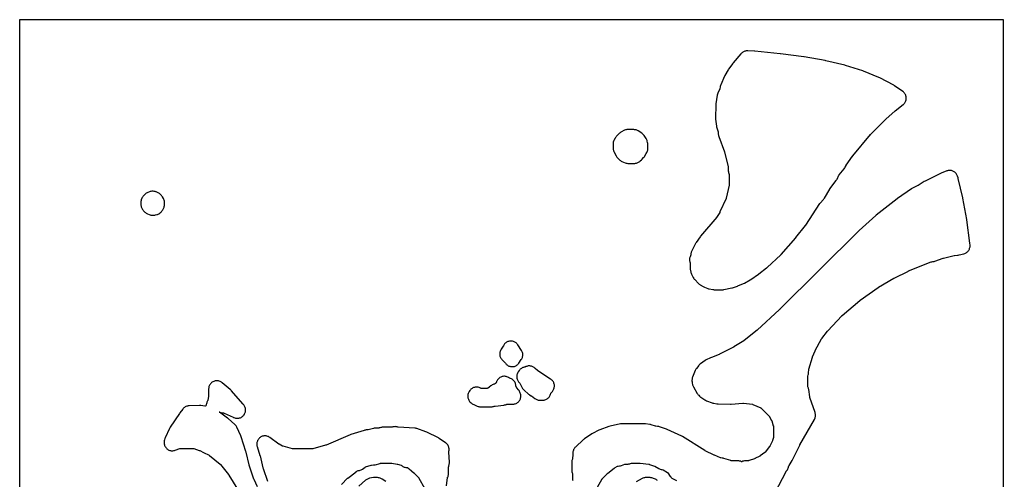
# Model space of a CAD drawing. Header units: millimetres. Extents: x 0 to 300, y 0 to 300.
# Drawn here: x 0 to 300, y 159.4 to 300 of the extents above; entities that cross this region are included whole.
import ezdxf

# ---------------------------------------------------------------- set-up
doc = ezdxf.new("R2010")
doc.units = ezdxf.units.MM
doc.layers.add('CUT', color=7, linetype='CONTINUOUS')

msp = doc.modelspace()

# ---------------------------------------------------------------- linework, layer by layer
at = {"layer": 'CUT'}
for points in [[(299.9954, 0.0614), (299.9926, 0.0029), (299.9341, 0), (0.0614, 0), (0.0029, 0.0029), (0, 0.0614), (0, 299.9386), (0.0029, 299.9971), (0.0614, 300), (299.9341, 300), (299.9926, 299.9971), (299.9954, 299.9386)], [(204.5517, 223.5368), (204.7056, 222.8993), (204.7921, 222.6159), (204.9115, 222.3447), (205.4515, 221.2923), (205.5769, 221.0754), (205.7234, 220.8722), (205.8894, 220.6846), (207.0656, 219.4832), (207.2255, 219.3336), (207.3979, 219.1985), (207.5815, 219.0791), (208.4856, 218.5456), (208.666, 218.4488), (208.8538, 218.3672), (209.866, 217.9755), (210.0897, 217.9008), (210.3194, 217.8476), (211.4058, 217.6493), (211.6234, 217.6194), (211.8428, 217.6087), (214.2564, 217.5973), (214.5158, 217.6095), (214.7725, 217.6486), (217.1496, 218.1381), (217.4349, 218.2147), (218.8879, 218.6983), (219.0715, 218.7675), (220.7782, 219.4887), (221.0565, 219.6273), (222.8078, 220.6399), (222.9483, 220.7275), (225.3064, 222.308), (225.4604, 222.4199), (227.8185, 224.2753), (227.9666, 224.4015), (232.0923, 228.203), (232.2781, 228.3934), (236.6781, 233.4121), (236.757, 233.5066), (239.6479, 237.1513), (239.7883, 237.347), (244.0281, 243.9009), (244.0308, 243.9049), (244.0752, 243.9638), (244.0861, 243.9765), (245.1337, 245.1544), (245.2841, 245.3407), (245.4159, 245.5406), (247.0438, 248.2855), (247.0787, 248.3408), (247.1165, 248.394), (249.0386, 250.9493), (249.167, 251.1373), (249.2778, 251.3362), (249.8669, 252.5172), (249.8767, 252.5355), (249.9252, 252.6108), (249.9379, 252.6272), (251.4903, 254.5333), (251.6551, 254.7605), (251.7933, 255.0048), (252.0619, 255.5484), (252.0641, 255.5528), (252.1027, 255.6181), (252.1123, 255.6324), (254.0447, 258.3625), (254.0716, 258.399), (254.0998, 258.4344), (259.5057, 264.9592), (259.5414, 265.0003), (259.579, 265.0399), (264.2464, 269.7265), (264.2714, 269.7509), (264.2971, 269.7745), (266.8953, 272.0945), (266.9264, 272.1214), (266.9584, 272.1471), (269.432, 274.0671), (269.6196, 274.2282), (269.7903, 274.407), (269.9426, 274.6018), (270.0749, 274.8107), (270.1859, 275.0316), (270.2745, 275.2625), (270.3399, 275.5009), (270.3814, 275.7446), (270.3986, 275.9913), (270.3914, 276.2384), (270.3598, 276.4837), (270.3041, 276.7246), (270.2249, 276.9588), (270.123, 277.184), (269.9993, 277.3981), (269.8551, 277.5989), (269.6917, 277.7845), (269.5109, 277.9531), (269.3142, 278.103), (266.7952, 279.8325), (266.5556, 279.978), (262.2905, 282.2502), (262.0649, 282.3563), (257.3251, 284.3031), (257.1256, 284.3754), (251.8408, 286.0382), (251.6705, 286.0852), (245.8132, 287.4824), (245.6721, 287.5118), (239.2173, 288.663), (239.1029, 288.6807), (232.0273, 289.607), (231.9363, 289.6172), (224.2172, 290.3414), (224.1461, 290.3471), (222.0597, 290.4829), (221.8265, 290.4872), (221.5939, 290.4697), (221.3639, 290.4306), (221.1386, 290.3703), (220.9199, 290.2892), (220.7097, 290.1881), (220.5098, 290.0678), (220.3221, 289.9294), (220.148, 289.7742), (219.9891, 289.6034), (217.6336, 286.8206), (217.5123, 286.6653), (216.2146, 284.8614), (216.0808, 284.6546), (215.0922, 282.9482), (214.9772, 282.7245), (213.8008, 280.1214), (213.7083, 279.8856), (213.6402, 279.6415), (213.5971, 279.3919), (213.5542, 279.0373), (213.5516, 279.0195), (213.5434, 278.9819), (213.5316, 278.9452), (213.5249, 278.9286), (212.9256, 277.5354), (212.8228, 277.2499), (212.7554, 276.9541), (212.3175, 274.298), (212.2943, 274.1151), (212.2845, 273.931), (212.2222, 270.0052), (212.2386, 269.6776), (212.4907, 267.5021), (212.5298, 267.2651), (212.5915, 267.0329), (212.992, 265.7725), (212.9981, 265.751), (213.0162, 265.6562), (213.0184, 265.634), (213.0567, 265.0863), (213.0839, 264.8536), (213.1328, 264.6245), (213.2029, 264.401), (214.9247, 259.6969), (214.945, 259.6365), (214.9621, 259.575), (216.0461, 255.2192), (216.0504, 255.1998), (216.0622, 255.1151), (216.0634, 255.0953), (216.1038, 253.8764), (216.128, 253.603), (216.1819, 253.3339), (216.265, 253.0724), (216.3244, 252.9159), (216.3301, 252.8999), (216.3399, 252.8647), (216.3432, 252.8287), (216.3436, 252.8115), (216.3471, 249.6031), (216.3466, 249.5835), (216.338, 249.4996), (216.3345, 249.4803), (215.515, 245.5747), (215.51, 245.554), (215.4811, 245.4668), (215.4728, 245.4472), (213.562, 241.3171), (213.5301, 241.2533), (213.4945, 241.1915), (212.6981, 239.9015), (212.6498, 239.8292), (212.5963, 239.7606), (207.6625, 233.8922), (207.5547, 233.7545), (206.2911, 232.0182), (206.1774, 231.8477), (206.078, 231.6684), (204.9809, 229.4821), (204.8899, 229.2786), (204.8174, 229.0678), (204.7639, 228.8513), (204.73, 228.6309), (204.7056, 228.4063), (204.7024, 228.3836), (204.6797, 228.2872), (204.6725, 228.2654), (204.455, 227.6746), (204.3804, 227.4356), (204.3301, 227.1904), (204.3045, 226.9413), (204.304, 226.6909), (204.3285, 226.4418), (204.3779, 226.1963), (204.4258, 226.0074), (204.4304, 225.9866), (204.4428, 225.8953), (204.4439, 225.874), (204.4825, 224.0701), (204.5027, 223.8016)], [(180.9553, 261.9694), (180.961, 260.8537), (180.9728, 260.6239), (181.0056, 260.3961), (181.0593, 260.1723), (181.1333, 259.9544), (181.227, 259.7443), (181.8728, 258.459), (182.0049, 258.2276), (182.1609, 258.0117), (182.3389, 257.8135), (182.8526, 257.2998), (183.0315, 257.1375), (183.2252, 256.9931), (183.4319, 256.8682), (183.6497, 256.7637), (184.6932, 256.3241), (184.9312, 256.2377), (185.1767, 256.1759), (185.4272, 256.1392), (185.6802, 256.128), (187.397, 256.1392), (187.6274, 256.1513), (187.8556, 256.1846), (188.0799, 256.2389), (188.2981, 256.3135), (188.5086, 256.408), (188.7381, 256.524), (188.931, 256.6325), (189.1135, 256.7576), (189.2842, 256.8983), (189.6543, 257.2319), (189.8215, 257.3976), (190.2915, 257.9093), (190.4439, 258.0919), (190.5782, 258.2881), (191.1189, 259.1648), (191.2586, 259.4245), (191.3668, 259.6989), (191.4643, 259.9965), (191.526, 260.2194), (191.5669, 260.447), (191.5866, 260.6774), (191.5983, 260.9774), (191.5997, 261.1223), (191.5838, 261.9598), (191.5639, 262.2303), (191.5148, 262.4971), (191.41, 262.9328), (191.3459, 263.1537), (191.2619, 263.3677), (191.1585, 263.5732), (191.0367, 263.7682), (190.4187, 264.6634), (190.2691, 264.8586), (190.1012, 265.0383), (189.9163, 265.2006), (189.7165, 265.3439), (188.6336, 266.0424), (188.4289, 266.1611), (188.2139, 266.2599), (187.9906, 266.3379), (187.7608, 266.3945), (187.5268, 266.4291), (187.2905, 266.4415), (185.4171, 266.4505), (185.1805, 266.4404), (184.946, 266.408), (184.7156, 266.3536), (184.4914, 266.2776), (184.2754, 266.1808), (183.5352, 265.8058), (183.3039, 265.6728), (183.0882, 265.5158), (182.8904, 265.3368), (182.0576, 264.4978), (181.8809, 264.2998), (181.7262, 264.0842), (181.5953, 263.8534), (181.2186, 263.0991), (181.1239, 262.885), (181.0497, 262.663), (180.9966, 262.4351), (180.965, 262.2032)], [(37.2697, 242.4903), (37.3706, 242.2712), (37.4923, 242.0627), (37.6335, 241.867), (37.7929, 241.6858), (38.1612, 241.3057), (38.3502, 241.1299), (38.5564, 240.9744), (38.7774, 240.8411), (39.0111, 240.7312), (39.5382, 240.5159), (39.764, 240.436), (39.9965, 240.3782), (40.2334, 240.3428), (40.4726, 240.3303), (40.7759, 240.3289), (40.9859, 240.3369), (41.1944, 240.3624), (41.4001, 240.4053), (41.8021, 240.507), (42.0413, 240.5804), (42.272, 240.6774), (42.4918, 240.797), (42.6985, 240.9379), (42.8875, 241.0811), (43.0642, 241.2282), (43.2266, 241.391), (43.3734, 241.568), (43.5033, 241.7577), (43.6153, 241.9585), (43.9369, 242.6038), (44.0298, 242.8139), (44.103, 243.0316), (44.156, 243.2551), (44.1882, 243.4825), (44.1994, 243.712), (44.2006, 244.1368), (44.1869, 244.4051), (44.1445, 244.6703), (44.0739, 244.9295), (43.9759, 245.1796), (43.8516, 245.4178), (43.5166, 245.9835), (43.4012, 246.1608), (43.2712, 246.3277), (43.1275, 246.483), (42.9871, 246.6226), (42.8064, 246.7854), (42.6108, 246.9299), (42.2579, 247.1649), (42.0701, 247.2784), (41.8731, 247.375), (41.6684, 247.4539), (41.5248, 247.5021), (41.2759, 247.5717), (41.0212, 247.6151), (40.7634, 247.6321), (40.5059, 247.6357), (40.2616, 247.6271), (40.0193, 247.5947), (39.7814, 247.5389), (39.55, 247.4601), (39.074, 247.2714), (38.8447, 247.1668), (38.627, 247.0397), (38.4233, 246.8913), (38.2355, 246.7232), (37.8398, 246.3312), (37.6695, 246.1444), (37.5189, 245.9414), (37.3895, 245.7242), (37.2828, 245.4951), (37.0882, 245.0154), (37.0064, 244.7813), (36.9483, 244.5401), (36.9144, 244.2945), (36.9049, 244.0466), (36.9072, 243.8454), (36.9207, 243.6135), (36.9557, 243.3838), (37.0118, 243.1583), (37.0886, 242.9391)], [(146.4098, 198.3297), (146.3913, 198.088), (146.3963, 197.8456), (146.4247, 197.6048), (146.4764, 197.3679), (146.5507, 197.1371), (146.647, 196.9146), (146.7645, 196.7025), (146.9019, 196.5028), (147.0581, 196.3173), (147.2314, 196.1478), (147.269, 196.1176), (147.2689, 196.1174), (147.3767, 196.0239), (147.3885, 196.0123), (147.9774, 195.4063), (147.989, 195.3938), (148.0337, 195.3392), (148.0436, 195.3254), (148.118, 195.2165), (148.2631, 195.0248), (148.426, 194.8479), (148.6051, 194.6875), (148.7988, 194.545), (149.0053, 194.4218), (149.2227, 194.319), (149.4489, 194.2375), (149.6819, 194.1782), (149.9196, 194.1415), (150.1596, 194.1278), (150.3999, 194.1373), (150.6381, 194.1698), (150.8722, 194.225), (151.0998, 194.3025), (151.319, 194.4014), (151.5276, 194.521), (151.7238, 194.6601), (151.9057, 194.8173), (152.0716, 194.9913), (152.2201, 195.1805), (152.9947, 196.2715), (153.1289, 196.4821), (153.2415, 196.7051), (153.3313, 196.9382), (153.3973, 197.1791), (153.439, 197.4254), (153.4558, 197.6746), (153.4478, 197.9243), (153.4148, 198.1719), (153.3574, 198.4149), (153.2759, 198.6511), (153.1713, 198.8779), (153.0446, 199.0931), (151.9044, 200.8257), (151.7603, 201.0228), (151.5978, 201.205), (151.4182, 201.3704), (151.2234, 201.5176), (151.0151, 201.645), (150.7954, 201.7515), (150.5664, 201.836), (150.3302, 201.8979), (150.0891, 201.9363), (149.8453, 201.9511), (149.6014, 201.9421), (149.3594, 201.9093), (149.1218, 201.853), (148.8909, 201.7738), (148.6687, 201.6725), (148.4575, 201.55), (148.2593, 201.4075), (148.0759, 201.2463), (147.9091, 201.068), (147.7605, 200.8743), (147.6315, 200.667), (147.5233, 200.4481), (147.5225, 200.4462), (147.5142, 200.4282), (147.474, 200.3565), (147.463, 200.3399), (146.8413, 199.4504), (146.7122, 199.2452), (146.6035, 199.0284), (146.5164, 198.8022), (146.4516, 198.5685)], [(151.5987, 191.3594), (151.584, 191.1057), (151.5951, 190.8517), (151.632, 190.6002), (151.6942, 190.3537), (151.7811, 190.1148), (151.8919, 189.886), (152.0253, 189.6696), (152.18, 189.4679), (152.422, 189.1834), (152.437, 189.1647), (152.4917, 189.082), (152.5031, 189.0609), (153.0118, 188.0428), (153.1242, 187.8416), (153.2547, 187.6516), (153.4021, 187.4745), (153.9032, 186.9257), (154.0314, 186.7953), (154.9676, 185.9098), (155.1446, 185.7574), (155.3351, 185.6222), (155.5373, 185.5054), (156.0413, 185.2448), (156.0579, 185.2357), (156.1237, 185.1933), (156.1389, 185.1819), (157.0919, 184.4307), (157.2832, 184.294), (157.4865, 184.1759), (157.7, 184.0773), (157.9219, 183.9993), (158.1501, 183.9425), (158.3826, 183.9073), (158.6174, 183.8942), (159.4628, 183.8867), (159.714, 183.8971), (159.9629, 183.9327), (160.2069, 183.9931), (160.4437, 184.0777), (160.6707, 184.1857), (160.8858, 184.3159), (161.0867, 184.4671), (161.2713, 184.6376), (161.438, 184.8259), (161.5848, 185.0299), (161.7105, 185.2477), (161.8136, 185.477), (161.8932, 185.7155), (161.9484, 185.9607), (161.9504, 185.9721), (161.954, 185.9902), (161.9638, 186.0266), (161.9862, 186.0569), (161.9982, 186.0709), (162.4517, 186.5777), (162.6031, 186.7643), (162.736, 186.9645), (162.849, 187.1766), (162.9411, 187.3985), (163.0114, 187.6282), (163.0595, 187.8637), (163.0846, 188.1026), (163.0868, 188.3429), (163.0658, 188.5822), (163.022, 188.8185), (162.9556, 189.0494), (162.8675, 189.2729), (162.7582, 189.487), (162.629, 189.6895), (162.4809, 189.8787), (162.3153, 190.0528), (162.1337, 190.2102), (161.9379, 190.3495), (157.9987, 192.8747), (157.9844, 192.8843), (157.9281, 192.9278), (157.9151, 192.9392), (157.2514, 193.5488), (157.099, 193.6888), (156.9148, 193.8424), (156.7168, 193.9776), (156.5067, 194.0933), (156.2864, 194.1882), (156.0581, 194.2617), (155.8238, 194.3129), (155.5857, 194.3414), (155.3459, 194.347), (155.1068, 194.3295), (154.8703, 194.2893), (154.6389, 194.2265), (154.4145, 194.1419), (154.1992, 194.0362), (154.1383, 194.0025), (154.095, 193.9975), (153.8659, 193.9597), (153.6412, 193.9008), (153.4229, 193.8213), (153.213, 193.7219), (153.0132, 193.6034), (152.8253, 193.467), (152.6508, 193.3136), (152.4914, 193.1448), (152.3482, 192.9618), (152.0455, 192.5354), (151.909, 192.3209), (151.7951, 192.0936), (151.7048, 191.856), (151.6391, 191.6104)], [(136.6744, 185.402), (136.6586, 185.15), (136.6683, 184.8976), (136.7034, 184.6475), (136.7636, 184.4023), (136.8482, 184.1643), (136.9564, 183.9361), (137.087, 183.72), (137.2388, 183.5182), (137.4102, 183.3327), (137.6821, 183.0666), (137.8575, 182.9104), (138.0468, 182.7714), (138.2483, 182.6508), (138.4603, 182.5496), (139.565, 182.0844), (139.798, 181.9997), (140.0382, 181.9384), (140.2834, 181.9013), (140.531, 181.8886), (143.877, 181.8831), (144.1017, 181.8928), (144.3247, 181.9227), (144.544, 181.9726), (144.758, 182.0419), (144.8701, 182.0839), (144.875, 182.0856), (144.9231, 182.0994), (144.9485, 182.1043), (144.9715, 182.1073), (147.6468, 182.3924), (147.8914, 182.4308), (148.1309, 182.4932), (148.3631, 182.5789), (148.4828, 182.63), (148.4994, 182.6367), (148.5361, 182.6483), (148.5743, 182.6528), (148.5922, 182.6536), (150.0719, 182.6854), (150.1469, 182.6847), (150.1697, 182.683), (150.4204, 182.6773), (150.6704, 182.6967), (150.9172, 182.7411), (151.1583, 182.81), (151.3912, 182.9027), (151.6138, 183.0182), (151.8236, 183.1555), (152.0186, 183.3131), (152.1969, 183.4894), (152.3566, 183.6827), (152.4961, 183.8911), (152.6141, 184.1123), (152.7093, 184.3443), (152.7808, 184.5846), (152.8278, 184.8309), (152.85, 185.0807), (152.847, 185.3314), (152.8189, 185.5806), (152.766, 185.8257), (152.6888, 186.0642), (152.5881, 186.2939), (152.4478, 186.5747), (152.2968, 186.836), (152.1155, 187.0773), (151.5969, 187.6867), (151.558, 187.7347), (151.5461, 187.7503), (151.479, 187.8471), (151.4245, 187.9451), (151.3799, 188.048), (151.3458, 188.1548), (151.3223, 188.2644), (151.3023, 188.4429), (151.3008, 188.4427), (151.2855, 188.5822), (151.2377, 188.8133), (151.1682, 189.0389), (151.0779, 189.2569), (150.9673, 189.4655), (150.8376, 189.6627), (150.6898, 189.8468), (150.5254, 190.0161), (150.3457, 190.1692), (150.1524, 190.3046), (149.9472, 190.4212), (149.7319, 190.5179), (149.518, 190.5907), (149.4107, 190.6333), (149.3124, 190.6839), (149.1636, 190.7799), (149.1621, 190.7775), (149.056, 190.8459), (148.8382, 190.9578), (148.6106, 191.0479), (148.3752, 191.1153), (148.1343, 191.1593), (147.8903, 191.1796), (147.6454, 191.1759), (147.4022, 191.1482), (147.1627, 191.0969), (146.9295, 191.0224), (146.7046, 190.9255), (146.4904, 190.807), (146.2887, 190.6682), (146.1016, 190.5102), (145.9308, 190.3347), (145.778, 190.1434), (145.6447, 189.938), (145.5321, 189.7206), (145.4658, 189.5546), (145.4655, 189.5548), (145.4009, 189.3927), (145.3511, 189.2958), (145.2923, 189.2041), (145.2249, 189.1186), (145.1496, 189.0398), (145.0671, 188.9687), (144.9782, 188.9058), (144.8836, 188.8517), (144.7843, 188.8069), (144.676, 188.7701), (144.6307, 188.7571), (144.371, 188.6669), (144.1229, 188.5487), (143.8892, 188.4039), (143.6728, 188.2344), (143.2223, 187.8396), (143.1799, 187.8042), (143.1662, 187.7932), (143.0811, 187.731), (142.9909, 187.6766), (142.9755, 187.6682), (142.9264, 187.6429), (142.7381, 187.5509), (142.6865, 187.5272), (142.67, 187.52), (142.5688, 187.4815), (142.4695, 187.4538), (142.3682, 187.4352), (142.2604, 187.4254), (142.2424, 187.4245), (142.1856, 187.4232), (141.1939, 187.4232), (141.1318, 187.4248), (141.1121, 187.4258), (140.9944, 187.4375), (140.8839, 187.4597), (140.7762, 187.4928), (140.6723, 187.5364), (140.552, 187.6016), (140.3344, 187.7063), (140.1078, 187.7895), (139.8742, 187.8505), (139.6358, 187.8886), (139.3948, 187.9036), (139.1536, 187.8952), (138.9142, 187.8636), (138.679, 187.8091), (138.4502, 187.7322), (138.2299, 187.6335), (138.0201, 187.514), (137.8228, 187.3749), (137.6398, 187.2174), (137.4729, 187.0429), (137.3236, 186.8532), (137.1215, 186.5691), (136.9857, 186.3562), (136.872, 186.1307), (136.7817, 185.8949), (136.7156, 185.6512)]]:
    msp.add_lwpolyline(points, close=True, dxfattribs=at)
for points in [[(230.4053, 155.6857), (233.7546, 162.1554), (233.7628, 162.1704), (233.8023, 162.2323), (233.8125, 162.2461), (233.9729, 162.4534), (234.1258, 162.6745), (234.2541, 162.9108), (234.3562, 163.1595), (234.5915, 163.8333), (234.5984, 163.8515), (234.634, 163.9273), (234.6436, 163.9441), (235.5685, 165.4793), (235.6673, 165.6598), (237.9186, 170.2045), (237.9351, 170.2364), (237.9525, 170.2679), (242.3995, 178.0318), (242.5073, 178.2426), (242.5947, 178.4626), (242.6609, 178.6899), (242.7052, 178.9224), (242.7274, 179.1581), (242.7272, 179.3948), (242.7047, 179.6305), (242.6599, 179.8629), (242.5933, 180.0901), (240.9807, 184.7619), (240.975, 184.7798), (240.9563, 184.859), (240.9534, 184.8777), (240.6522, 187.1471), (240.6158, 187.3541), (240.5622, 187.5573), (240.4917, 187.7552), (240.4088, 187.9603), (240.4025, 187.977), (240.3916, 188.0135), (240.3878, 188.0515), (240.3873, 188.0692), (240.3709, 191.0938), (240.3712, 191.1126), (240.375, 191.1527), (240.3828, 191.1922), (240.3878, 191.2102), (240.5198, 191.6471), (240.5733, 191.8561), (240.6086, 192.069), (240.6253, 192.2841), (240.6605, 193.2985), (240.6608, 193.3039), (240.6668, 193.3555), (240.6724, 193.3817), (240.6789, 193.4049), (241.7821, 197.0188), (241.8015, 197.0771), (241.824, 197.1343), (242.6001, 198.973), (242.6241, 199.0263), (242.6508, 199.0783), (244.5701, 202.6126), (244.5725, 202.6168), (244.6117, 202.6782), (244.6215, 202.6916), (246.3676, 204.9955), (246.4059, 205.0433), (246.4465, 205.0891), (250.7266, 209.6719), (250.7764, 209.7221), (250.829, 209.7692), (256.2266, 214.3244), (256.2674, 214.3573), (256.3096, 214.3884), (261.8641, 218.2955), (261.9043, 218.3225), (261.9456, 218.3479), (266.6432, 221.1115), (266.6785, 221.1314), (266.7144, 221.1502), (271.0248, 223.3061), (271.0698, 223.3274), (271.1157, 223.3468), (278.0358, 226.1129), (278.0525, 226.1192), (278.0893, 226.13), (278.127, 226.1372), (278.1448, 226.1394), (278.4793, 226.1714), (278.685, 226.1998), (278.8876, 226.2451), (279.0858, 226.3071), (281.633, 227.2217), (281.69, 227.2406), (281.7478, 227.2565), (285.0186, 228.0709), (285.0368, 228.0749), (285.1164, 228.0866), (285.135, 228.0879), (285.987, 228.1271), (286.246, 228.1525), (286.5009, 228.2047), (287.9763, 228.5881), (288.2164, 228.6636), (288.4477, 228.7628), (288.6679, 228.8848), (288.8746, 229.0283), (289.0659, 229.1919), (289.2398, 229.3739), (289.3945, 229.5725), (289.5285, 229.7856), (289.6403, 230.0111), (289.7289, 230.2467), (289.7934, 230.49), (289.8331, 230.7385), (289.8475, 230.9898), (289.8367, 231.2413), (289.7874, 231.7661), (289.7772, 231.8572), (288.8481, 238.9502), (288.8304, 239.0646), (287.682, 245.5018), (287.6525, 245.6431), (286.2482, 251.5265), (286.2011, 251.6968), (286.0246, 252.2574), (285.9421, 252.4816), (285.8385, 252.6968), (285.7149, 252.9012), (285.5724, 253.0928), (285.4122, 253.27), (285.2358, 253.4311), (285.0449, 253.5746), (284.8411, 253.6992), (284.6263, 253.8039), (284.4026, 253.8875), (284.1719, 253.9494), (283.9364, 253.989), (283.6981, 254.006), (283.4593, 254.0001), (283.2222, 253.9715), (282.9888, 253.9204), (282.7615, 253.8472), (281.0404, 253.2012), (280.7996, 253.096), (276.1149, 250.7501), (275.8721, 250.611), (274.0487, 249.4262), (273.9864, 249.3883), (273.9218, 249.3544), (272.2795, 248.5533), (272.1149, 248.4652), (271.9574, 248.3652), (267.6986, 245.4317), (267.5725, 245.3388), (261.2331, 240.3592), (261.1004, 240.2473), (256.0034, 235.6371), (255.9189, 235.557), (231.8128, 211.6213), (231.8019, 211.6107), (231.7783, 211.5883), (224.9566, 205.2987), (224.9226, 205.2686), (224.8876, 205.2398), (220.9337, 202.1154), (220.8861, 202.0796), (220.8367, 202.0463), (217.8497, 200.1367), (217.7964, 200.1045), (217.7415, 200.0752), (213.4171, 197.9091), (213.3623, 197.8834), (213.3063, 197.8605), (210.9552, 196.9679), (210.7169, 196.8629), (209.3501, 196.1737), (209.0569, 195.9999), (207.636, 195.0204), (207.4374, 194.8684), (207.255, 194.6972), (207.0906, 194.5087), (206.3779, 193.6036), (206.2371, 193.4057), (206.1162, 193.1952), (206.0163, 192.9739), (205.2111, 190.9318), (205.1358, 190.7113), (205.0814, 190.4849), (205.0483, 190.2543), (205.0368, 190.0217), (205.0361, 189.766), (205.0538, 189.4627), (205.108, 189.1637), (205.2459, 188.6017), (205.3117, 188.3785), (205.3981, 188.1624), (205.5041, 187.9553), (206.6577, 185.9394), (206.7852, 185.7393), (206.9312, 185.5521), (207.0942, 185.3796), (207.3815, 185.1031), (207.5456, 184.9585), (207.7217, 184.8288), (208.9556, 184.0006), (209.2039, 183.854), (209.4674, 183.7369), (211.2425, 183.0681), (211.4499, 183.0001), (211.6624, 182.9505), (212.5753, 182.779), (212.7891, 182.7483), (213.0049, 182.7362), (216.7961, 182.6877), (217.0272, 182.6954), (220.5973, 182.9807), (220.616, 182.9817), (220.6966, 182.9802), (220.7152, 182.9784), (223.4585, 182.6507), (223.4772, 182.648), (223.5167, 182.6392), (223.5552, 182.6265), (223.5726, 182.6192), (226.0146, 181.5294), (226.0299, 181.5221), (226.0617, 181.5043), (226.0895, 181.4814), (226.1019, 181.4696), (228.6387, 178.9585), (228.6518, 178.9449), (228.6777, 178.9136), (228.7002, 178.8798), (228.7095, 178.8634), (229.3096, 177.7359), (229.3175, 177.7202), (229.3467, 177.6504), (229.3523, 177.6338), (229.847, 176.0504), (229.852, 176.0327), (229.8601, 175.994), (229.8643, 175.9547), (229.8649, 175.9363), (229.896, 172.6103), (229.8957, 172.5933), (229.8927, 172.5566), (229.8864, 172.5202), (229.8825, 172.5042), (229.6282, 171.5582), (229.6229, 171.5402), (229.594, 171.4642), (229.5861, 171.4471), (228.7977, 169.8669), (228.7882, 169.849), (228.7409, 169.7753), (228.7286, 169.7592), (227.3641, 168.0666), (227.3495, 168.0497), (227.2804, 167.9822), (227.263, 167.9681), (225.8325, 166.8714), (225.818, 166.8609), (225.7526, 166.82), (225.7368, 166.8116), (224.2416, 166.0633), (224.1652, 166.0284), (224.0866, 165.999), (222.4797, 165.4611), (222.4634, 165.456), (222.4273, 165.4475), (222.3903, 165.4423), (222.3738, 165.4411), (221.2728, 165.3874), (221.0301, 165.3637), (220.7909, 165.3164), (220.5574, 165.2461), (220.2473, 165.1359), (220.2304, 165.1304), (220.1937, 165.1211), (220.1568, 165.1298), (220.1399, 165.135), (219.8038, 165.2483), (219.5641, 165.316), (219.3188, 165.3595), (219.0703, 165.3784), (216.9613, 165.4334), (216.9435, 165.4343), (216.9054, 165.4389), (216.8678, 165.4471), (216.8507, 165.4522), (214.7738, 166.1198), (214.5329, 166.1842), (214.2868, 166.2243), (213.8333, 166.275), (213.8154, 166.2775), (213.7773, 166.2855), (213.7402, 166.2971), (213.7234, 166.3038), (211.8639, 167.09), (211.8275, 167.1062), (211.7916, 167.1235), (209.0859, 168.4874), (209.0387, 168.5126), (208.9926, 168.5399), (202.1972, 172.7694), (201.9402, 172.9092), (197.5094, 174.9933), (197.2322, 175.104), (195.1601, 175.7911), (194.9474, 175.8514), (194.7302, 175.8926), (194.5101, 175.9144), (194.0109, 175.9418), (194.0058, 175.9422), (193.9568, 175.9488), (193.9318, 175.9544), (193.9097, 175.9608), (192.57, 176.3812), (192.3623, 176.4367), (192.1506, 176.4742), (190.8465, 176.6475), (190.5274, 176.6692), (183.8228, 176.6965), (183.5491, 176.6826), (183.2785, 176.6388), (180.0418, 175.9309), (179.7227, 175.8385), (176.9431, 174.8291), (176.6786, 174.7155), (174.7501, 173.7515), (174.4675, 173.5863), (172.2775, 172.1054), (172.1255, 171.9941), (171.9823, 171.8716), (169.5123, 169.5919), (169.3454, 169.4225), (169.1953, 169.2379), (169.0635, 169.04), (168.951, 168.8303), (168.859, 168.611), (168.7883, 168.3839), (168.7395, 168.1511), (168.713, 167.9147), (168.7091, 167.6769), (168.7278, 167.4398), (168.7378, 167.3826), (168.749, 167.2943), (168.7451, 167.2349), (168.614, 166.0877), (168.6115, 166.0695), (168.6037, 166.0323), (168.5924, 165.9959), (168.586, 165.9793), (168.5674, 165.9341), (168.4848, 165.702), (168.4255, 165.4628), (168.39, 165.2189), (168.3787, 164.9727), (168.3806, 164.4162), (168.3872, 162.4794), (168.3995, 162.2403), (168.4346, 162.0034), (168.4921, 161.771), (168.5717, 161.5452), (168.5877, 161.506), (168.5999, 161.4684), (168.6046, 161.4292), (168.6055, 161.41), (168.648, 159.608), (168.6626, 159.3906)], [(72.5783, 157.4782), (71.4821, 159.6776), (71.4465, 159.7557), (71.4165, 159.8362), (70.0022, 164.0764), (69.9867, 164.1264), (69.9734, 164.177), (69.0352, 168.0705), (68.991, 168.2303), (67.5938, 172.7023), (67.4767, 173.0061), (66.2521, 175.6545), (66.1317, 175.883), (65.9884, 176.0979), (65.8236, 176.2969), (65.6392, 176.4778), (63.617, 178.2664), (63.402, 178.4365), (60.9069, 180.1971), (60.8665, 180.2287), (60.9176, 180.224), (61.997, 180.0704), (62.0554, 180.0606), (62.0739, 180.0571), (62.1837, 180.0307), (62.2905, 179.994), (62.3079, 179.9871), (62.3624, 179.9639), (65.1043, 178.7207), (65.1574, 178.6951), (65.2266, 178.6597), (65.2275, 178.6615), (65.3647, 178.5918), (65.5974, 178.5014), (65.8379, 178.4348), (66.0838, 178.3924), (66.3328, 178.3748), (66.5823, 178.3821), (66.8298, 178.4142), (67.0728, 178.4709), (67.309, 178.5515), (67.536, 178.6552), (67.7515, 178.7811), (67.9534, 178.9278), (68.1397, 179.0939), (68.3084, 179.2778), (68.458, 179.4776), (68.587, 179.6913), (68.6939, 179.9167), (68.7779, 180.1518), (68.838, 180.394), (68.8737, 180.641), (68.8845, 180.8904), (68.8705, 181.1395), (68.8316, 181.3861), (68.7684, 181.6275), (68.6814, 181.8614), (68.5715, 182.0855), (68.4399, 182.2976), (68.3155, 182.4772), (68.1494, 182.6912), (64.5252, 186.8733), (64.3857, 187.0216), (64.2347, 187.158), (61.7287, 189.2427), (61.5321, 189.3905), (61.3218, 189.5183), (61.1, 189.6249), (60.8688, 189.7091), (60.6305, 189.7701), (60.3873, 189.8075), (60.1416, 189.8207), (59.8958, 189.8098), (59.6522, 189.7747), (59.4133, 189.7159), (59.1814, 189.6338), (58.9586, 189.5294), (58.7471, 189.4035), (58.5491, 189.2575), (58.3664, 189.0928), (58.2007, 188.9108), (58.0538, 188.7135), (57.9269, 188.5026), (57.8214, 188.2804), (57.7383, 188.0488), (57.6783, 187.8102), (57.6421, 187.5668), (57.6299, 187.321), (57.6297, 185.2355), (57.6292, 185.2161), (57.6206, 185.133), (57.6171, 185.114), (57.3461, 183.8165), (57.3413, 183.7964), (57.3136, 183.7117), (57.3056, 183.6926), (57.1257, 183.2959), (57.0341, 183.0637), (56.9661, 182.8236), (56.9223, 182.5779), (56.9047, 182.3462), (56.746, 182.2253), (56.5667, 182.0583), (56.5575, 182.0489), (56.4975, 182.0544), (55.2555, 182.2311), (55.0436, 182.2521), (54.8306, 182.255), (51.6571, 182.1627), (51.4151, 182.1439), (51.1761, 182.1017), (50.9424, 182.0365), (50.716, 181.949), (50.4992, 181.84), (50.294, 181.7104), (50.1024, 181.5616), (50.0759, 181.5388), (49.8927, 181.365), (49.728, 181.1735), (48.8249, 180.0094), (48.7221, 179.8668), (45.9015, 175.6493), (45.7955, 175.4759), (45.7039, 175.2945), (44.4066, 172.442), (44.3105, 172.1973), (44.1644, 171.7586), (44.0981, 171.5213), (44.0555, 171.2785), (44.037, 171.0328), (44.0428, 170.7864), (44.0729, 170.5418), (44.1268, 170.3013), (44.2042, 170.0673), (44.3043, 169.8421), (44.426, 169.6278), (44.5682, 169.4266), (44.7296, 169.2403), (44.9085, 169.0708), (45.1033, 168.9198), (45.3119, 168.7887), (45.5325, 168.6787), (45.7628, 168.591), (46.0007, 168.5264), (46.2437, 168.4856), (46.4896, 168.4688), (46.7359, 168.4764), (46.9803, 168.5081), (47.2204, 168.5638), (47.4538, 168.6429), (48.8215, 169.1826), (48.8394, 169.1891), (48.8771, 169.2), (48.9161, 169.2034), (48.9351, 169.2037), (52.9596, 169.1698), (52.9801, 169.1691), (53.0223, 169.1643), (53.0637, 169.1553), (53.0833, 169.1493), (54.783, 168.5877), (54.8668, 168.5566), (54.948, 168.5194), (56.0481, 167.9671), (56.049, 167.9667), (57.7507, 167.1124), (57.7695, 167.1023), (57.8436, 167.0545), (57.8606, 167.0415), (61.1195, 164.4063), (61.1357, 164.3925), (61.198, 164.3299), (61.2118, 164.3137), (63.7234, 161.1832), (63.7716, 161.1189), (63.8155, 161.0515), (66.4302, 156.7355)], [(130.1844, 157.783), (130.5057, 160.2718), (130.5085, 160.29), (130.5169, 160.3271), (130.5286, 160.3633), (130.5355, 160.3804), (130.5496, 160.4132), (130.6347, 160.6401), (130.6973, 160.8742), (130.737, 161.1133), (130.7534, 161.355), (130.791, 163.3192), (130.7918, 163.3388), (130.8014, 163.4197), (130.8052, 163.439), (130.8667, 163.7175), (130.9846, 164.2522), (131.0239, 164.4796), (131.042, 164.7096), (131.0389, 164.9404), (130.8544, 168.0186), (130.8538, 168.081), (130.8682, 168.1285), (130.9273, 168.3659), (130.9629, 168.6079), (130.9747, 168.8522), (130.9626, 169.0964), (130.9267, 169.3384), (130.8673, 169.5756), (130.785, 169.8059), (130.6806, 170.0271), (130.5551, 170.237), (130.4097, 170.4337), (130.2457, 170.6152), (130.0648, 170.7798), (129.8687, 170.9259), (127.9658, 172.2041), (127.6914, 172.3641), (124.1491, 174.1384), (123.8691, 174.2579), (121.1615, 175.2233), (120.9357, 175.2919), (120.7044, 175.339), (120.4698, 175.3641), (115.4518, 175.6615), (115.4312, 175.6633), (115.3435, 175.6782), (115.3236, 175.6833), (115.1669, 175.7281), (114.9403, 175.7816), (114.7096, 175.8139), (114.477, 175.8245), (114.2444, 175.8134), (114.0138, 175.7807), (113.7873, 175.7267), (113.615, 175.677), (113.599, 175.6728), (113.5636, 175.6659), (113.5277, 175.6622), (113.5116, 175.6616), (110.5933, 175.6186), (110.3566, 175.6039), (110.1223, 175.5668), (109.8926, 175.5076), (109.6696, 175.427), (109.6448, 175.4167), (109.6292, 175.4106), (109.5948, 175.3997), (109.5595, 175.3952), (109.5425, 175.3942), (108.4391, 175.3525), (108.1639, 175.3268), (107.8932, 175.2709), (106.3084, 174.8509), (106.2896, 174.8464), (106.207, 174.8334), (106.1877, 174.8319), (105.6895, 174.8054), (105.4829, 174.7858), (105.2787, 174.7491), (105.0781, 174.6956), (101.0295, 173.4332), (100.788, 173.344), (93.4411, 170.192), (93.3676, 170.1634), (93.2924, 170.1396), (89.4057, 169.0518), (89.3893, 169.0476), (89.3531, 169.041), (89.3164, 169.0376), (89.2999, 169.0372), (83.286, 169.0297), (83.2684, 169.0301), (83.2307, 169.0336), (83.1935, 169.0406), (83.1764, 169.0451), (80.3099, 169.8687), (80.2933, 169.8739), (80.2234, 169.9012), (80.2076, 169.9086), (79.1305, 170.4485), (79.1258, 170.451), (79.0561, 170.4932), (79.0409, 170.5038), (76.2929, 172.5221), (76.092, 172.6552), (75.8793, 172.7684), (75.6566, 172.8605), (75.4261, 172.9308), (75.1899, 172.9786), (74.9502, 173.0034), (74.7093, 173.005), (74.4693, 172.9834), (74.2325, 172.9388), (74.001, 172.8716), (73.7772, 172.7825), (73.5629, 172.6722), (73.3603, 172.5418), (73.1711, 172.3925), (72.9973, 172.2256), (72.8402, 172.0428), (72.7016, 171.8458), (72.5825, 171.6363), (72.4842, 171.4163), (72.4074, 171.1878), (72.3531, 170.9531), (72.3216, 170.7142), (72.3132, 170.4733), (72.3281, 170.2328), (72.3661, 169.9949), (72.4268, 169.7616), (73.2767, 167.041), (73.2885, 167.0013), (73.2975, 166.9686), (73.3079, 166.9284), (74.1875, 163.2781), (74.2464, 163.0728), (75.5375, 159.2018)], [(98.1803, 158.1887), (100.0015, 160.0747), (100.0048, 160.078), (100.0584, 160.1262), (100.0712, 160.1364), (102.5758, 162.0545), (102.5907, 162.0654), (102.6582, 162.1073), (102.6746, 162.1158), (103.2484, 162.3985), (103.2533, 162.4008), (103.2985, 162.4186), (103.3268, 162.4243), (103.351, 162.4277), (103.3954, 162.4326), (103.6441, 162.4732), (103.8874, 162.5387), (104.1229, 162.6282), (104.3481, 162.7411), (104.5609, 162.876), (105.4021, 163.4709), (105.4173, 163.4811), (105.4516, 163.5007), (105.4877, 163.5168), (105.5049, 163.523), (107.1497, 164.0729), (107.1549, 164.0745), (107.2048, 164.0868), (107.2312, 164.0908), (107.255, 164.0929), (107.89, 164.1329), (108.1321, 164.1601), (108.3704, 164.2107), (109.9325, 164.6229), (109.9375, 164.6241), (109.9862, 164.6329), (110.0116, 164.6353), (110.0346, 164.636), (113.4118, 164.6657), (113.4289, 164.6655), (113.5024, 164.6595), (113.5193, 164.6569), (115.1313, 164.3756), (115.1747, 164.3672), (115.2177, 164.3572), (116.2975, 164.0851), (116.3121, 164.081), (116.3521, 164.0667), (116.4245, 164.0031), (116.4603, 163.9687), (116.6485, 163.8198), (116.8502, 163.6896), (117.0634, 163.5793), (117.2863, 163.49), (117.5166, 163.4225), (117.7524, 163.3774), (117.9915, 163.3551), (118.2315, 163.3558), (118.3174, 163.3602), (118.3209, 163.3557), (118.5175, 163.1321), (118.7392, 162.9334), (119.4992, 162.3299), (119.4995, 162.3303), (119.5809, 162.2659), (119.5805, 162.2653), (120.1994, 161.7739), (120.2636, 161.7191), (120.3239, 161.6601), (121.3992, 160.5326), (121.7045, 160.2125), (121.716, 160.2), (121.7381, 160.1723), (121.7579, 160.1428), (121.7662, 160.1284), (123.4802, 157.0168)], [(176.2301, 157.3185), (177.6918, 159.9023), (177.7005, 159.9171), (177.7207, 159.9465), (177.7434, 159.9741), (177.7549, 159.9863), (177.9544, 160.1902), (179.2639, 161.5279), (179.326, 161.5871), (179.392, 161.6417), (181.3293, 163.1326), (181.5306, 163.3053), (181.5753, 163.348), (181.6221, 163.3738), (182.3755, 163.7481), (182.3948, 163.757), (182.4378, 163.7726), (182.4823, 163.7832), (182.5033, 163.7863), (182.9326, 163.8385), (183.2181, 163.8902), (183.4956, 163.9745), (184.5453, 164.3614), (184.5644, 164.3679), (184.6066, 164.3784), (184.6496, 164.3844), (184.6698, 164.3855), (185.5805, 164.4129), (185.8189, 164.4316), (186.0545, 164.4729), (186.2851, 164.5366), (186.6063, 164.642), (186.6249, 164.6476), (186.6656, 164.6564), (186.7071, 164.6611), (186.7264, 164.6617), (189.0604, 164.6795), (189.1347, 164.6778), (189.2088, 164.6714), (191.9276, 164.3514), (191.9468, 164.3486), (192.0286, 164.3303), (192.0471, 164.3246), (193.5908, 163.8067), (193.6095, 163.7998), (193.6876, 163.7641), (193.705, 163.7544), (194.9106, 163.0394), (195.1327, 162.9224), (195.3653, 162.8282), (195.6062, 162.7579), (195.853, 162.712), (196.1212, 162.676), (196.1401, 162.673), (196.1801, 162.6634), (196.2173, 162.6458), (196.2339, 162.6363), (197.6101, 161.8062), (197.6269, 161.7955), (197.6609, 161.7697), (197.6886, 161.7373), (197.7003, 161.7213), (198.4289, 160.6636), (198.5761, 160.4707), (198.7413, 160.2929), (198.923, 160.132), (199.1195, 159.9895), (199.3288, 159.8667), (200.3011, 159.358)], [(111.6479, 159.1026), (110.5698, 159.801), (110.3821, 159.9113), (110.1856, 160.0048), (109.9817, 160.0809), (109.6563, 160.1863), (109.4204, 160.2503), (109.1794, 160.2908), (108.9356, 160.3077), (108.3891, 160.3187), (108.136, 160.311), (107.8849, 160.2776), (106.6788, 160.055), (106.4594, 160.0041), (106.2454, 159.9338), (106.0387, 159.8444), (105.8408, 159.7369), (105.6534, 159.6119), (105.478, 159.4706), (103.4172, 157.6511)], [(194.5409, 159.3637), (194.3367, 159.5317), (194.1159, 159.6772), (193.881, 159.7985), (193.6346, 159.8944), (192.7944, 160.171), (192.5408, 160.24), (192.2815, 160.2819), (192.0191, 160.2964), (191.0556, 160.299), (190.8029, 160.2868), (190.5528, 160.2492), (190.3078, 160.1865), (190.0703, 160.0994), (189.8428, 159.9887), (188.0174, 158.9833)]]:
    msp.add_lwpolyline(points, dxfattribs=at)

doc.saveas('drawing.dxf')
